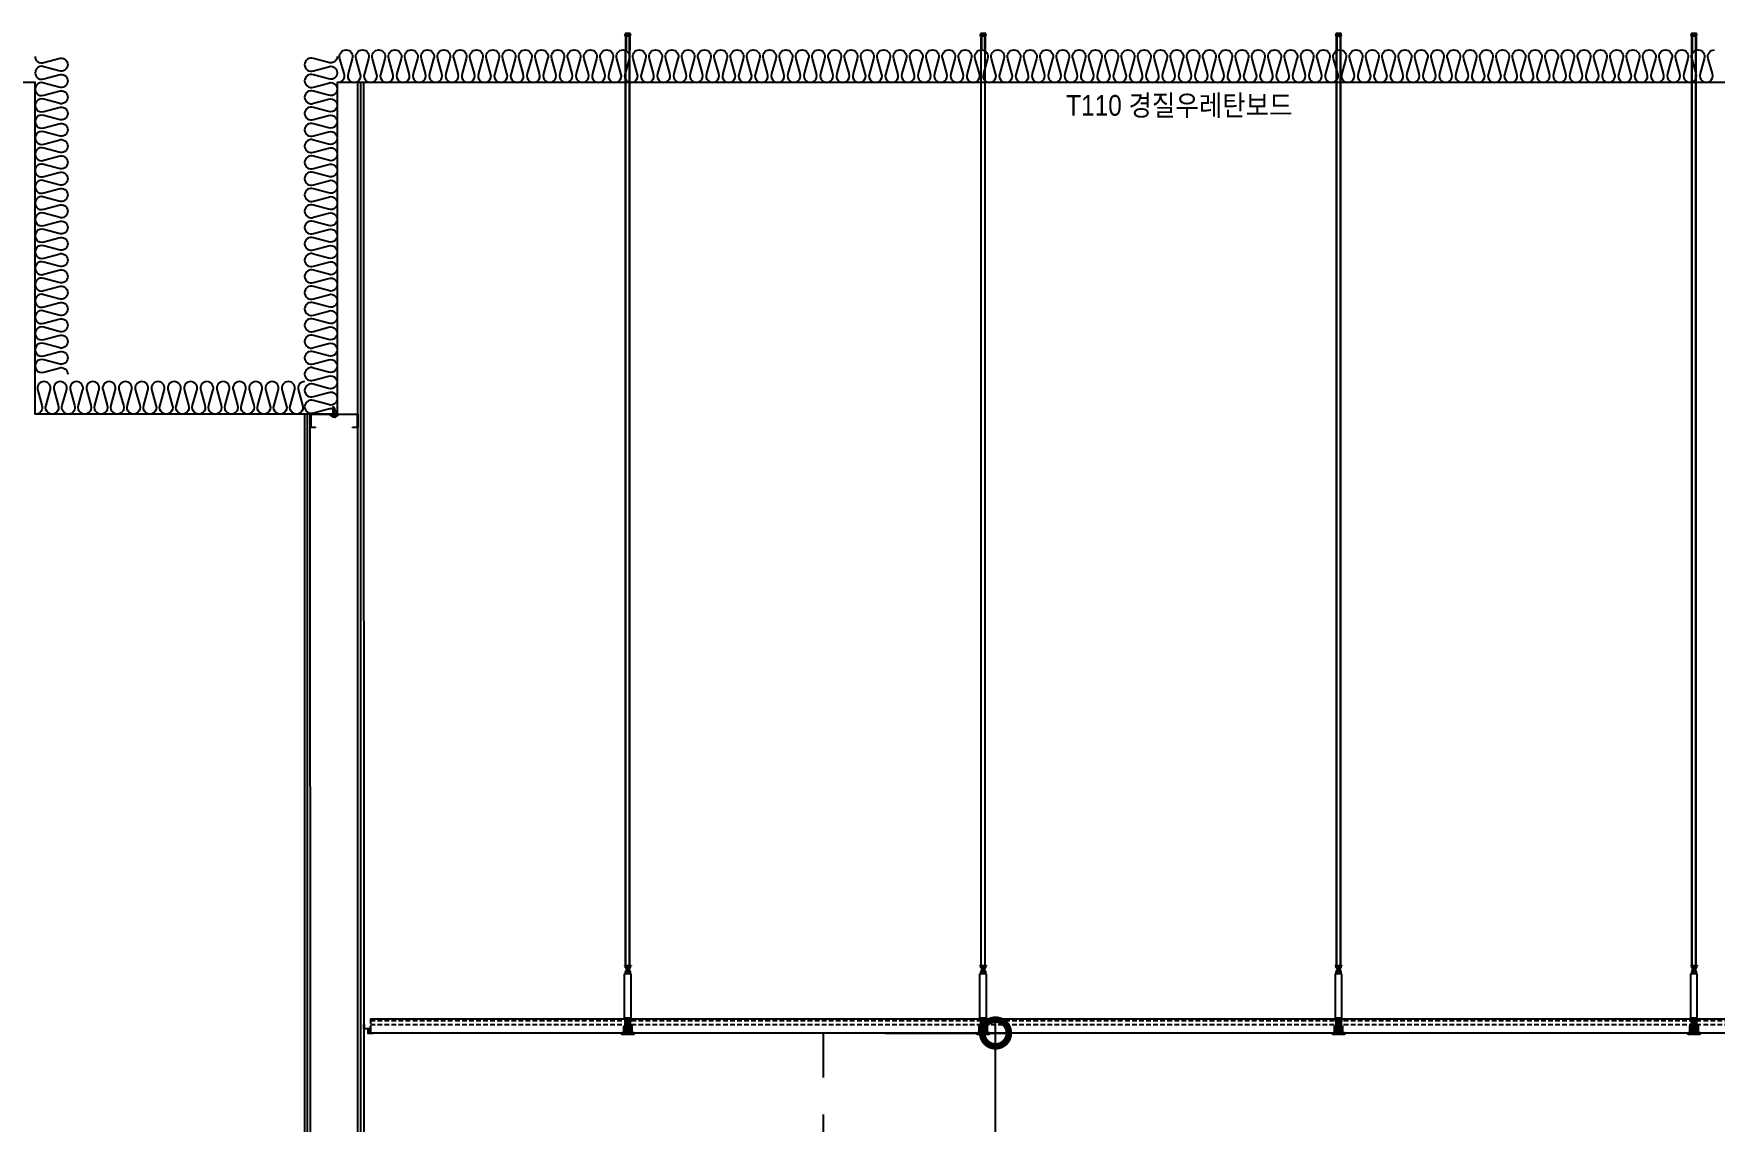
# Model space of a CAD drawing. Header units: millimetres. Extents: x 19868 to 801382, y -4805 to 85279.
# Drawn here: x 122123 to 127798, y 71080 to 74754 of the extents above; entities that cross this region are included whole.
import ezdxf
from ezdxf.enums import TextEntityAlignment as Align

# ---------------------------------------------------------------- set-up
doc = ezdxf.new("R2010")
doc.units = ezdxf.units.MM
doc.header["$LTSCALE"] = 250
for name, pattern in [('A2', [8, 2, -2, 2, -2]), ('CENTER', [50.8, 31.75, -6.35, 6.35, -6.35]), ('CENTER2', [28.575, 19.05, -3.175, 3.175, -3.175]), ('H1', [1.5, 1, -0.5]), ('HID', [2.8, 1.8, -1]), ('HIDDEN', [9.525, 6.35, -3.175])]:
    doc.linetypes.add(name, pattern=pattern)
doc.layers.get('Defpoints').update_dxf_attribs({"color": 151})
for name, color, linetype in [('8입면선', 8, 'Continuous'), ('A-ETC-SERVER', 5, 'H1'), ('A-WALL-D', 7, 'Continuous'), ('C-1', 252, 'Continuous'), ('C-HANGER', 8, 'Continuous'), ('C-HANGER-C', 8, 'Continuous'), ('C-sec', 252, 'Continuous'), ('C-STL4', 252, 'Continuous'), ('C-STL6', 8, 'Continuous'), ('C-T-BAR MAIN-', 252, 'Continuous'), ('C-삼성엔지니어링_CEILING', 252, 'Continuous'), ('C-압출', 252, 'Continuous'), ('GAGAM-DT', 7, 'Continuous'), ('ISL', 251, 'Continuous'), ('MO-S', 3, 'Continuous'), ('입면', 7, 'Continuous')]:
    doc.layers.add(name, color=color, linetype=linetype)
doc.layers.add('C-중심선', color=252, linetype='CENTER2', lineweight=20)
doc.layers.add('CK', color=221, linetype='Continuous', plot=False)
doc.layers.add('NOPLOT-단열', color=225, linetype='Continuous', plot=False)
doc.styles.add('Gdim', font='')
doc.styles.get('Gdim').set_extended_font_data('Dotum')
doc.dimstyles.new('Gdim50', dxfattribs={"dimscale": 30, "dimtxt": 3, "dimasz": 6, "dimexe": 1.5, "dimexo": 2, "dimgap": 1, "dimtad": 1, "dimdec": 0, "dimzin": 0, "dimdsep": 46, "dimlunit": 6, "dimtxsty": 'Gdim', "dimblk": 'DOTSMALL', "dimcen": 1.5, "dimdle": 1.5, "dimclrd": 256, "dimclre": 256, "dimclrt": 256, "dimazin": 0, "dimtfac": 1, "dimtdec": 0, "dimtix": 1, "dimtmove": 2, "dimatfit": 3, "dimldrblk": 'DOTSMALL', "dimfxl": 1.5, "dimtolj": 1, "dimtzin": 0, "dimlwd": -1, "dimlwe": -1, "dimarcsym": 1})

# ---------------------------------------------------------------- blocks, each defined once
blk = doc.blocks.new('A$C8f9dbc63')
at = {"layer": 'A-ETC-SERVER', "color": 8, "linetype": 'HID', "ltscale": 0.5}
blk.add_line((0, 2650), (0, 4200), dxfattribs=at)
blk = doc.blocks.new('_DotSmall')
at = {"color": 0, "linetype": 'ByBlock', "const_width": 0.5}
blk.add_lwpolyline([(-0.0625, 0, 1), (0.0625, 0, 1)], format="xyb", close=True, dxfattribs=at)
blk = doc.blocks.new('*D57')
at = {"layer": 'CK', "transparency": 16777216}
for p, q in [((125371, 67133.9), (125371, 71423.9)), ((124998.2, 71378.9), (125416, 71378.9)), ((124998.2, 67178.9), (125416, 67178.9))]:
    blk.add_line(p, q, dxfattribs=at)
at = {"layer": 'Defpoints', "color": 0, "transparency": 16777216}
for p in [(124938.2, 71378.9), (125371, 71378.9), (124938.2, 67178.9)]:
    blk.add_point(p, dxfattribs=at)
at = {"layer": 'CK', "transparency": 16777216, "xscale": 180, "yscale": 180, "zscale": 180}
for p, rotation in [((125371, 71378.9), 90), ((125371, 67178.9), 270)]:
    blk.add_blockref('_DotSmall', p, dxfattribs=dict(at, rotation=rotation))
at = {"layer": 'CK', "transparency": 16777216, "insert": (125287.2, 69278.9), "char_height": 90, "attachment_point": 5, "rotation": 90, "style": 'Gdim'}
blk.add_mtext('\\A1;4,200', dxfattribs=at)
blk = doc.blocks.new('usgh')
at = {"layer": 'C-STL4'}
blk.add_lwpolyline([(1763311, 329517), (1763311, 329599), (1763381, 329599), (1763381, 329517)], close=True, dxfattribs=at)
at = {"layer": 'C-압출', "color": 252, "linetype": 'Continuous', "lineweight": 40, "extrusion": (0, 0, -1)}
for p, q in [((1763325, 329522), (1763320, 329517)), ((1763325, 329599), (1763322, 329596)), ((1763322, 329596), (1763325, 329592)), ((1763325, 329592), (1763322, 329588)), ((1763322, 329588), (1763325, 329584)), ((1763325, 329584), (1763322, 329580)), ((1763322, 329580), (1763325, 329576)), ((1763325, 329576), (1763322, 329572)), ((1763322, 329572), (1763325, 329568)), ((1763325, 329568), (1763322, 329565)), ((1763322, 329565), (1763325, 329561)), ((1763325, 329561), (1763322, 329557)), ((1763322, 329557), (1763325, 329553)), ((1763325, 329553), (1763322, 329549)), ((1763322, 329549), (1763325, 329545)), ((1763325, 329545), (1763322, 329541)), ((1763322, 329541), (1763325, 329538)), ((1763325, 329538), (1763322, 329534)), ((1763322, 329534), (1763325, 329530)), ((1763325, 329530), (1763322, 329526)), ((1763322, 329526), (1763325, 329522)), ((1763363, 329517), (1763368, 329522)), ((1763364, 329596), (1763368, 329599)), ((1763368, 329592), (1763364, 329596)), ((1763364, 329588), (1763368, 329592)), ((1763368, 329584), (1763364, 329588)), ((1763364, 329580), (1763368, 329584)), ((1763368, 329576), (1763364, 329580)), ((1763364, 329572), (1763368, 329576)), ((1763368, 329568), (1763364, 329572)), ((1763364, 329565), (1763368, 329568)), ((1763368, 329561), (1763364, 329565)), ((1763364, 329557), (1763368, 329561)), ((1763368, 329553), (1763364, 329557)), ((1763364, 329549), (1763368, 329553)), ((1763368, 329545), (1763364, 329549)), ((1763364, 329541), (1763368, 329545)), ((1763368, 329538), (1763364, 329541)), ((1763364, 329534), (1763368, 329538)), ((1763368, 329530), (1763364, 329534)), ((1763364, 329526), (1763368, 329530)), ((1763368, 329522), (1763364, 329526))]:
    blk.add_line(p, q, dxfattribs=at)
at = {"layer": 'C-중심선'}
blk.add_line((1763346, 329623), (1763346, 329480), dxfattribs=at)
blk = doc.blocks.new('r6okghj')
at = {"layer": 'C-삼성엔지니어링_CEILING'}
for p, q in [((1770244, 316436), (1770234, 316431)), ((1770244, 316390), (1770234, 316396)), ((1770344, 316436), (1770244, 316436)), ((1770253, 316436), (1770264, 316431)), ((1770253, 316390), (1770264, 316396)), ((1770274, 316436), (1770264, 316431)), ((1770264, 316396), (1770264, 316431)), ((1770274, 316390), (1770264, 316396)), ((1770314, 316436), (1770324, 316431)), ((1770314, 316390), (1770324, 316396)), ((1770334, 316436), (1770324, 316431)), ((1770324, 316396), (1770324, 316431)), ((1770334, 316390), (1770324, 316396)), ((1770344, 316436), (1770354, 316431)), ((1770344, 316390), (1770354, 316396))]:
    blk.add_line(p, q, dxfattribs=at)
for points in [[(1770234, 316431), (1770234, 316396)], [(1770244, 316390), (1770344, 316390)], [(1770354, 316396), (1770354, 316431)]]:
    blk.add_lwpolyline(points, dxfattribs=at)
blk = doc.blocks.new('격자틀-1')
at = {"layer": 'C-HANGER'}
for p, q in [((-16.4, 230.4), (6.3, 230.4)), ((-16.4, 230.4), (-16.4, 228.9)), ((-16.4, 228.9), (6.3, 228.9)), ((6.3, 230.4), (6.3, 228.9))]:
    blk.add_line(p, q, dxfattribs=at)
at = {"layer": 'C-HANGER-C'}
for p, q in [((-16.1, 52.1), (-16.1, 202)), ((6, 202), (-16.1, 202)), ((6, 52.1), (6, 202)), ((6, 52.1), (-16.1, 52.1))]:
    blk.add_line(p, q, dxfattribs=at)
at = {"layer": 'C-STL6', "linetype": 'CENTER2', "ltscale": 20}
blk.add_line((-5, 52.7), (-5, -5), dxfattribs=at)
at = {"layer": 'C-T-BAR MAIN-'}
blk.add_lwpolyline([(-14.3, 41.1), (-14.3, 52.1), (4.2, 52.1), (4.2, 41.1), (2.2, 41.1), (2.2, 50.1), (-12.3, 50.1), (-12.3, 41.1), (-14.3, 41.1)], dxfattribs=at)
at = {"layer": 'C-삼성엔지니어링_CEILING'}
for p, q in [((-14, 202), (-14, 203.8)), ((-12.4, 210.8), (-13.9, 209.9)), ((-12.4, 203.8), (-13.9, 204.7)), ((2.3, 210.8), (-12.4, 210.8)), ((2.3, 203.8), (-12.4, 203.8)), ((-11.1, 210.8), (-9.5, 209.9)), ((-11.1, 203.8), (-9.5, 204.7)), ((-10.7, 220.3), (-2.2, 222)), ((-10.7, 220.3), (-9.9, 221.6)), ((-10.7, 218.1), (1, 220.5)), ((-10.7, 220.3), (-9.9, 219.4)), ((-10.7, 218.1), (-9.9, 219.4)), ((-10.7, 215.9), (1, 218.3)), ((-10.7, 218.1), (-9.9, 217.2)), ((-10.7, 215.9), (-9.9, 217.2)), ((-10.7, 213.7), (1, 216.1)), ((-10.7, 215.9), (-9.9, 215)), ((-10.7, 213.7), (-9.9, 215)), ((-10.7, 213.7), (-9.9, 212.8)), ((-10.4, 213.4), (-10.4, 210.8)), ((-10.3, 222), (-9.9, 221.6)), ((-9.9, 221.6), (-7.6, 222)), ((-9.9, 221.6), (-7.6, 222)), ((-9.9, 219.4), (-0.2, 221.3)), ((-9.9, 219.4), (-0.2, 221.3)), ((-9.9, 217.2), (-0.2, 219.1)), ((-9.9, 217.2), (-0.2, 219.1)), ((-9.9, 215), (-0.2, 216.9)), ((-9.9, 215), (-0.2, 216.9)), ((-9.9, 212.8), (-0.2, 214.7)), ((-9.9, 212.8), (-0.2, 214.7)), ((-8, 210.8), (-9.5, 209.9)), ((-9.5, 204.7), (-9.5, 209.9)), ((-8, 203.8), (-9.5, 204.7)), ((-2.1, 210.8), (-0.6, 209.9)), ((-2.1, 203.8), (-0.6, 204.7)), ((1, 210.8), (-0.6, 209.9)), ((-0.6, 204.7), (-0.6, 209.9)), ((1, 203.8), (-0.6, 204.7)), ((-0.2, 221.3), (0.4, 222)), ((-0.2, 221.3), (1, 220.5)), ((-0.2, 219.1), (1, 220.5)), ((-0.2, 219.1), (1, 218.3)), ((-0.2, 216.9), (1, 218.3)), ((-0.2, 216.9), (1, 216.1)), ((-0.2, 214.7), (1, 216.1)), ((0.3, 215.3), (0.3, 210.8)), ((0.3, 215.3), (0.3, 210.8)), ((2.3, 210.8), (3.8, 209.9)), ((2.3, 203.8), (3.8, 204.7)), ((3.9, 202), (3.9, 203.8))]:
    blk.add_line(p, q, dxfattribs=at)
for points in [[(3.9, 203.8), (-14, 203.8)], [(-13.9, 209.9), (-13.9, 204.7)], [(-12.4, 203.8), (2.3, 203.8)], [(3.8, 204.7), (3.8, 209.9)]]:
    blk.add_lwpolyline(points, dxfattribs=at)
at = {"layer": 'C-압출', "linetype": 'Continuous', "lineweight": 40, "extrusion": (0, 0, -1)}
for p, q in [((-25.1, 0.3), (-25.1, 2.2)), ((-24.8, 2.5), (-12.6, 2.5)), ((-10.1, 0), (-24.8, 0)), ((-12.3, 2.8), (-12.3, 28.3)), ((-10.1, 50), (-8.3, 50)), ((-9.8, 19.7), (-9.8, 18.9)), ((-9.8, 18.9), (-9.2, 18.3)), ((-9.2, 18.3), (-9.8, 17.6)), ((-9.8, 17.6), (-9.2, 17)), ((-9.2, 17), (-9.8, 16.4)), ((-9.8, 16.4), (-9.2, 15.8)), ((-9.2, 15.8), (-9.8, 15.1)), ((-9.8, 15.1), (-9.2, 14.5)), ((-9.2, 14.5), (-9.8, 13.9)), ((-9.8, 13.9), (-9.2, 13.2)), ((-9.2, 13.2), (-9.8, 12.6)), ((-9.8, 12.6), (-9.2, 12)), ((-9.2, 12), (-9.8, 11.4)), ((-9.8, 11.4), (-9.2, 10.8)), ((-9.2, 10.8), (-9.8, 10.1)), ((-9.8, 10.1), (-9.2, 9.5)), ((-9.2, 9.5), (-9.8, 8.9)), ((-9.8, 8.9), (-9.2, 8.2)), ((-9.2, 8.2), (-9.8, 7.6)), ((-9.8, 7.6), (-9.2, 7)), ((-9.2, 7), (-9.8, 6.4)), ((-9.8, 6.4), (-9.2, 5.8)), ((-9.2, 5.8), (-9.8, 5.1)), ((-9.8, 5.1), (-9.2, 4.5)), ((-9.2, 4.5), (-9.8, 3.9)), ((-9.8, 3.9), (-9.2, 3.2)), ((-9.2, 3.2), (-9.8, 2.6)), ((-9.8, 2.6), (-9.2, 2)), ((-9.2, 2), (-9.8, 1.4)), ((-9.8, 1.4), (-9.8, 0.6)), ((-9.8, 0.6), (-9.8, 0.3)), ((-0.6, 20), (-9.5, 20)), ((-8.1, 49.7), (-8.1, 49.5)), ((-2, 49), (-2, 49.7)), ((-1.7, 50), (0.1, 50)), ((-0.9, 17.6), (-0.3, 18.3)), ((-0.3, 17), (-0.9, 17.6)), ((-0.9, 16.4), (-0.3, 17)), ((-0.3, 15.8), (-0.9, 16.4)), ((-0.9, 15.1), (-0.3, 15.8)), ((-0.3, 14.5), (-0.9, 15.1)), ((-0.9, 13.9), (-0.3, 14.5)), ((-0.3, 13.2), (-0.9, 13.9)), ((-0.9, 12.6), (-0.3, 13.2)), ((-0.3, 12), (-0.9, 12.6)), ((-0.9, 11.4), (-0.3, 12)), ((-0.3, 10.8), (-0.9, 11.4)), ((-0.9, 10.1), (-0.3, 10.8)), ((-0.3, 9.5), (-0.9, 10.1)), ((-0.9, 8.9), (-0.3, 9.5)), ((-0.3, 8.2), (-0.9, 8.9)), ((-0.9, 7.6), (-0.3, 8.2)), ((-0.3, 7), (-0.9, 7.6)), ((-0.9, 6.4), (-0.3, 7)), ((-0.3, 5.8), (-0.9, 6.4)), ((-0.9, 5.1), (-0.3, 5.8)), ((-0.3, 4.5), (-0.9, 5.1)), ((-0.9, 3.9), (-0.3, 4.5)), ((-0.3, 3.2), (-0.9, 3.9)), ((-0.9, 2.6), (-0.3, 3.2)), ((-0.3, 2), (-0.9, 2.6)), ((-0.9, 1.4), (-0.3, 2)), ((-0.3, 0.8), (-0.9, 1.4)), ((-0.3, 18.3), (-0.3, 19.7)), ((-0.3, 0.3), (-0.3, 0.8)), ((14.7, 0), (0, 0)), ((2.2, 28.3), (2.2, 2.8)), ((2.5, 2.5), (14.7, 2.5)), ((14.9, 2.2), (14.9, 0.3))]:
    blk.add_line(p, q, dxfattribs=at)
at = {"layer": 'C-압출', "linetype": 'Continuous', "lineweight": 40}
for p, q in [((-12.3, 28.3), (-12.3, 49.7)), ((-12, 50), (-8.3, 50)), ((-9.3, 31.3), (-9.3, 44.7)), ((-9, 45), (-8.3, 45)), ((-9, 31), (-1.1, 31)), ((-8.1, 49.7), (-8.1, 45.3)), ((-2, 49.7), (-2, 45.3)), ((-1.7, 50), (1.9, 50)), ((-1.7, 45), (-1.1, 45)), ((-0.8, 31.3), (-0.8, 44.7)), ((2.2, 28.3), (2.2, 49.7))]:
    blk.add_line(p, q, dxfattribs=at)
at = {"layer": 'C-압출', "linetype": 'Continuous', "lineweight": 40, "extrusion": (0, 0, -1)}
for centre, start, end in [((24.8, 0.3), 270, 0), ((12.6, 2.8), 180, 270), ((10.1, 0.3), 180, 270), ((9.5, 19.7), 0, 90), ((8.3, 49.7), 90, 180), ((1.7, 49.7), 0, 90), ((0.6, 19.7), 90, 180), ((0, 0.3), 270, 0), ((-2.5, 2.8), 270, 0), ((-14.7, 2.2), 90, 180), ((-14.7, 0.3), 180, 270)]:
    blk.add_arc(centre, 0.3, start, end, dxfattribs=at)
at = {"layer": 'C-압출', "linetype": 'Continuous', "lineweight": 40}
for centre, start, end in [((-12, 49.7), 90, 180), ((-9, 44.7), 90, 180), ((-9, 31.3), 180, 270), ((-8.3, 49.7), 0, 90), ((-8.3, 45.3), 270, 0), ((-1.7, 45.3), 180, 270), ((-1.1, 44.7), 0, 90), ((-1.1, 31.3), 270, 0), ((1.9, 49.7), 0, 90)]:
    blk.add_arc(centre, 0.3, start, end, dxfattribs=at)
at = {"layer": 'C-압출'}
blk.add_arc((-1.7, 49.7), 0.3, 90, 180, dxfattribs=at)
at = {"layer": 'C-중심선', "linetype": 'CENTER', "lineweight": 5}
blk.add_line((-14.5, 25.5), (4.4, 25.5), dxfattribs=at)
at = {"layer": 'C-HANGER-C'}
for name, p, xscale, yscale, zscale in [('r6okghj', (-263370.1, -46847), 0.1487691112046762, 0.1487691112046762, 0.1487691112046762), ('usgh', (-176673.6, -32977.4), 0.1001893939418906, 0.1001893939418906, 0.1001893939418906)]:
    blk.add_blockref(name, p, dxfattribs=dict(at, xscale=xscale, yscale=yscale, zscale=zscale))
blk = doc.blocks.new('A$Cdd8a45c1')
at = {"layer": '8입면선', "color": 8}
for p, q in [((-10, 0), (-10.7, 7310)), ((-190, 0), (-190.7, 6190))]:
    blk.add_line(p, q, dxfattribs=at)
at = {"layer": 'A-WALL-D'}
for p, q in [((-20, 0), (-20.7, 7310)), ((-0.7, 7310), (-20.7, 7310)), ((-0.7, 7310), (0, 0)), ((-200.7, 6190), (-200, 0)), ((-180.7, 6190), (-200.7, 6190)), ((-180, 0), (-180.7, 6190))]:
    blk.add_line(p, q, dxfattribs=at)
at = {"layer": 'GAGAM-DT', "color": 8}
for p, q in [((-103.1, 6184.2), (-103.1, 6215.6)), ((-98.1, 6210.1), (-103.1, 6215.6)), ((-98.1, 6184.2), (-98.1, 6210.1)), ((-95.6, 6184.2), (-105.6, 6184.2)), ((-105.6, 6184.2), (-105.6, 6180.7)), ((-97.1, 6179.2), (-104, 6179.2)), ((-103.1, 6184.2), (-103.1, 6179.2)), ((-98.1, 6184.2), (-98.1, 6179.2)), ((-95.6, 6184.2), (-95.6, 6180.7))]:
    blk.add_line(p, q, dxfattribs=at)
for centre, start, end in [((-104, 6180.7), 180, 270), ((-97.1, 6180.7), 270, 0)]:
    blk.add_arc(centre, 1.51, start, end, dxfattribs=at)
at = {"layer": '입면', "color": 6}
for p, q in [((-180.7, 6145), (-180.7, 6190)), ((-180.7, 6190), (-115.4, 6190)), ((-115.9, 6188.8), (-179.5, 6188.8)), ((-179.5, 6188.8), (-179.5, 6146.2)), ((-110.9, 6183), (-115.9, 6188.8)), ((-115.4, 6190), (-110.4, 6184.2)), ((-91, 6184.2), (-86, 6190)), ((-85.5, 6188.8), (-90.5, 6183)), ((-86, 6190), (-20.7, 6190)), ((-21.9, 6188.8), (-85.5, 6188.8)), ((-21.9, 6146.2), (-21.9, 6188.8)), ((-20.7, 6190), (-20.7, 6145)), ((-162.9, 6145), (-180.7, 6145)), ((-179.5, 6146.2), (-162.9, 6146.2)), ((-162.9, 6146.2), (-162.9, 6145)), ((-90.5, 6183), (-110.9, 6183)), ((-110.4, 6184.2), (-91, 6184.2)), ((-38.5, 6145), (-38.5, 6146.2)), ((-38.5, 6146.2), (-21.9, 6146.2)), ((-20.7, 6145), (-38.5, 6145))]:
    blk.add_line(p, q, dxfattribs=at)

msp = doc.modelspace()

# ---------------------------------------------------------------- linework, layer by layer
at = {"layer": 'C-1', "linetype": 'A2'}
for p, q in [((124120.7, 74746.1), (124119.6, 74748.9)), ((124125.8, 74751.2), (124120.1, 74750)), ((124124.5, 74741.7), (124120.2, 74751.5)), ((124120.7, 74746.1), (124121.6, 74746.4)), ((124121.4, 74744.4), (124122.2, 74744.7)), ((124122.4, 74741.7), (124121.4, 74744.4)), ((124122.2, 74744.7), (124121.6, 74746.4)), ((124136.9, 74753.8), (124121.7, 74753.8)), ((124122.4, 74698.9), (124122.4, 74741.7)), ((124124.5, 74698.9), (124124.5, 74741.7)), ((124129.3, 74742.5), (124126.7, 74750.7)), ((124129.3, 74742.5), (124131.9, 74750.7)), ((124138.5, 74750), (124132.9, 74751.2)), ((124134.2, 74741.7), (124138.4, 74751.5)), ((124134.2, 74741.7), (124134.2, 74698.9)), ((124136.2, 74741.7), (124137.3, 74744.4)), ((124136.2, 74741.7), (124136.2, 74698.9)), ((124136.4, 74744.7), (124137, 74746.4)), ((124137.3, 74744.4), (124136.4, 74744.7)), ((124137.9, 74746.1), (124137, 74746.4)), ((124137.9, 74746.1), (124139, 74748.9)), ((125320.7, 74746.1), (125319.6, 74748.9)), ((125325.8, 74751.2), (125320.1, 74750)), ((125324.5, 74741.7), (125320.2, 74751.5)), ((125320.7, 74746.1), (125321.6, 74746.4)), ((125321.4, 74744.4), (125322.2, 74744.7)), ((125322.4, 74741.7), (125321.4, 74744.4)), ((125322.2, 74744.7), (125321.6, 74746.4)), ((125336.9, 74753.8), (125321.7, 74753.8)), ((125322.4, 74698.9), (125322.4, 74741.7)), ((125324.5, 74698.9), (125324.5, 74741.7)), ((125329.3, 74742.5), (125326.7, 74750.7)), ((125329.3, 74742.5), (125331.9, 74750.7)), ((125338.5, 74750), (125332.9, 74751.2)), ((125334.2, 74741.7), (125338.4, 74751.5)), ((125334.2, 74741.7), (125334.2, 74698.9)), ((125336.2, 74741.7), (125337.3, 74744.4)), ((125336.2, 74741.7), (125336.2, 74698.9)), ((125336.4, 74744.7), (125337, 74746.4)), ((125337.3, 74744.4), (125336.4, 74744.7)), ((125337.9, 74746.1), (125337, 74746.4)), ((125337.9, 74746.1), (125339, 74748.9)), ((126520.7, 74746.1), (126519.6, 74748.9)), ((126525.8, 74751.2), (126520.1, 74750)), ((126524.5, 74741.7), (126520.2, 74751.5)), ((126520.7, 74746.1), (126521.6, 74746.4)), ((126521.4, 74744.4), (126522.2, 74744.7)), ((126522.4, 74741.7), (126521.4, 74744.4)), ((126522.2, 74744.7), (126521.6, 74746.4)), ((126536.9, 74753.8), (126521.7, 74753.8)), ((126522.4, 74698.9), (126522.4, 74741.7)), ((126524.5, 74698.9), (126524.5, 74741.7)), ((126529.3, 74742.5), (126526.7, 74750.7)), ((126529.3, 74742.5), (126531.9, 74750.7)), ((126538.5, 74750), (126532.9, 74751.2)), ((126534.2, 74741.7), (126538.4, 74751.5)), ((126534.2, 74741.7), (126534.2, 74698.9)), ((126536.2, 74741.7), (126537.3, 74744.4)), ((126536.2, 74741.7), (126536.2, 74698.9)), ((126536.4, 74744.7), (126537, 74746.4)), ((126537.3, 74744.4), (126536.4, 74744.7)), ((126537.9, 74746.1), (126537, 74746.4)), ((126537.9, 74746.1), (126539, 74748.9)), ((127720.7, 74746.1), (127719.6, 74748.9)), ((127725.8, 74751.2), (127720.1, 74750)), ((127724.5, 74741.7), (127720.2, 74751.5)), ((127720.7, 74746.1), (127721.6, 74746.4)), ((127721.4, 74744.4), (127722.2, 74744.7)), ((127722.4, 74741.7), (127721.4, 74744.4)), ((127722.2, 74744.7), (127721.6, 74746.4)), ((127736.9, 74753.8), (127721.7, 74753.8)), ((127722.4, 74698.9), (127722.4, 74741.7)), ((127724.5, 74698.9), (127724.5, 74741.7)), ((127729.3, 74742.5), (127726.7, 74750.7)), ((127729.3, 74742.5), (127731.9, 74750.7)), ((127738.5, 74750), (127732.9, 74751.2)), ((127734.2, 74741.7), (127738.4, 74751.5)), ((127734.2, 74741.7), (127734.2, 74698.9)), ((127736.2, 74741.7), (127737.3, 74744.4)), ((127736.2, 74741.7), (127736.2, 74698.9)), ((127736.4, 74744.7), (127737, 74746.4)), ((127737.3, 74744.4), (127736.4, 74744.7)), ((127737.9, 74746.1), (127737, 74746.4)), ((127737.9, 74746.1), (127739, 74748.9))]:
    msp.add_line(p, q, dxfattribs=at)
for centre, radius, start, end in [((124120.3, 74749.2), 0.808, 102.5288, 201.8014), ((124121.7, 74752.2), 1.62, 90, 203.4287), ((124125.9, 74750.4), 0.808, 17.6501, 102.5288), ((124132.7, 74750.4), 0.808, 77.4712, 162.3499), ((124136.9, 74752.2), 1.62, 336.5713, 90), ((124138.3, 74749.2), 0.808, 338.1986, 77.4712), ((125320.3, 74749.2), 0.808, 102.5288, 201.8014), ((125321.7, 74752.2), 1.62, 90, 203.4287), ((125325.9, 74750.4), 0.808, 17.6501, 102.5288), ((125332.7, 74750.4), 0.808, 77.4712, 162.3499), ((125336.9, 74752.2), 1.62, 336.5713, 90), ((125338.3, 74749.2), 0.808, 338.1986, 77.4712), ((126520.3, 74749.2), 0.808, 102.5288, 201.8014), ((126521.7, 74752.2), 1.62, 90, 203.4287), ((126525.9, 74750.4), 0.808, 17.6501, 102.5288), ((126532.7, 74750.4), 0.808, 77.4712, 162.3499), ((126536.9, 74752.2), 1.62, 336.5713, 90), ((126538.3, 74749.2), 0.808, 338.1986, 77.4712), ((127720.3, 74749.2), 0.808, 102.5288, 201.8014), ((127721.7, 74752.2), 1.62, 90, 203.4287), ((127725.9, 74750.4), 0.808, 17.6501, 102.5288), ((127732.7, 74750.4), 0.808, 77.4712, 162.3499), ((127736.9, 74752.2), 1.62, 336.5713, 90), ((127738.3, 74749.2), 0.808, 338.1986, 77.4712)]:
    msp.add_arc(centre, radius, start, end, dxfattribs=at)
at = {"layer": 'C-HANGER'}
for p, q in [((124122.1, 71606.9), (124122.1, 74698.9)), ((124123, 71606.9), (124123, 74698.9)), ((124135.6, 71606.9), (124135.6, 74698.9)), ((124136.5, 71606.9), (124136.5, 74698.9)), ((125322.1, 71606.9), (125322.1, 74698.9)), ((125323, 71606.9), (125323, 74698.9)), ((125335.6, 71606.9), (125335.6, 74698.9)), ((125336.5, 71606.9), (125336.5, 74698.9)), ((126522.1, 71606.9), (126522.1, 74698.9)), ((126523, 71606.9), (126523, 74698.9)), ((126535.6, 71606.9), (126535.6, 74698.9)), ((126536.5, 71606.9), (126536.5, 74698.9)), ((127722.1, 71606.9), (127722.1, 74698.9)), ((127723, 71606.9), (127723, 74698.9)), ((127735.6, 71606.9), (127735.6, 74698.9)), ((127736.5, 71606.9), (127736.5, 74698.9))]:
    msp.add_line(p, q, dxfattribs=at)
at = {"layer": 'C-sec'}
for points in [[(123261.1, 71379.7), (124115.4, 71379.7, 0.361786), (124115.6, 71380), (124115.6, 71401.7), (124116.3, 71401.7), (124116.3, 71379.2, -0.414214), (124116, 71378.9), (123260.5, 71378.9, -0.414214), (123260.2, 71379.2), (123260.2, 71401.7), (123260.9, 71401.7), (123260.9, 71380, 0.414214), (123261.2, 71379.7)], [(124143.3, 71379.7), (125315.4, 71379.7, 0.361786), (125315.6, 71380), (125315.6, 71401.7), (125316.3, 71401.7), (125316.3, 71379.2, -0.414214), (125316, 71378.9), (124142.6, 71378.9, -0.414214), (124142.3, 71379.2), (124142.3, 71401.7), (124143, 71401.7), (124143, 71380, 0.414214), (124143.3, 71379.7)], [(125343.3, 71379.7), (126515.4, 71379.7, 0.361786), (126515.6, 71380), (126515.6, 71401.7), (126516.3, 71401.7), (126516.3, 71379.2, -0.414214), (126516, 71378.9), (125342.6, 71378.9, -0.414214), (125342.3, 71379.2), (125342.3, 71401.7), (125343, 71401.7), (125343, 71380, 0.414214), (125343.3, 71379.7)], [(126543.3, 71379.7), (127715.4, 71379.7, 0.361786), (127715.6, 71380), (127715.6, 71401.7), (127716.3, 71401.7), (127716.3, 71379.2, -0.414214), (127716, 71378.9), (126542.6, 71378.9, -0.414214), (126542.3, 71379.2), (126542.3, 71401.7), (126543, 71401.7), (126543, 71380, 0.414214), (126543.3, 71379.7)], [(127743.3, 71379.7), (128915.4, 71379.7, 0.361786), (128915.6, 71380), (128915.6, 71401.7), (128916.3, 71401.7), (128916.3, 71379.2, -0.414214), (128916, 71378.9), (127742.6, 71378.9, -0.414214), (127742.3, 71379.2), (127742.3, 71401.7), (127743, 71401.7), (127743, 71380, 0.414214), (127743.3, 71379.7)]]:
    msp.add_lwpolyline(points, format="xyb", dxfattribs=at)
at = {"layer": 'C-STL6'}
msp.add_line((123260.2, 71426.4), (138516.3, 71426.4), dxfattribs=at)
at = {"layer": 'C-STL6', "linetype": 'HIDDEN', "ltscale": 0.01}
for p, q in [((123260.2, 71426.4), (123260.2, 71407.5)), ((123260.2, 71421.5), (138516.3, 71421.5)), ((123260.2, 71407.5), (138516.3, 71407.5))]:
    msp.add_line(p, q, dxfattribs=at)
at = {"layer": 'ISL'}
for points in [[(123150.7, 74588.9, 0.524933), (123171.3, 74618.7), (123157.6, 74669.1, -0.524856), (123178.2, 74698.9, -0.524856), (123198.8, 74669.1), (123185.1, 74618.7, 1.449198), (123226.3, 74618.7), (123212.6, 74669.1, -0.524856), (123233.2, 74698.9, -0.524856), (123253.8, 74669.1), (123240.1, 74618.7, 1.449198), (123281.3, 74618.7), (123267.6, 74669.1, -0.524856), (123288.2, 74698.9, -0.524856), (123308.8, 74669.1), (123295.1, 74618.7, 1.449198), (123336.3, 74618.7), (123322.6, 74669.1, -0.524856), (123343.2, 74698.9, -0.524856), (123363.8, 74669.1), (123350.1, 74618.7, 1.449198), (123391.3, 74618.7), (123377.6, 74669.1, -0.524856), (123398.2, 74698.9, -0.524856), (123418.8, 74669.1), (123405.1, 74618.7, 1.449198), (123446.3, 74618.7), (123432.6, 74669.1, -0.524856), (123453.2, 74698.9, -0.524856), (123473.8, 74669.1), (123460.1, 74618.7, 1.449198), (123501.3, 74618.7), (123487.6, 74669.1, -0.524856), (123508.2, 74698.9, -0.524856), (123528.8, 74669.1), (123515.1, 74618.7, 1.449198), (123556.3, 74618.7), (123542.6, 74669.1, -0.524856), (123563.2, 74698.9, -0.524856), (123583.8, 74669.1), (123570.1, 74618.7, 1.449198), (123611.3, 74618.7), (123597.6, 74669.1, -0.524856), (123618.2, 74698.9, -0.524856), (123638.8, 74669.1), (123625.1, 74618.7, 1.449198), (123666.3, 74618.7), (123652.6, 74669.1, -0.524856), (123673.2, 74698.9, -0.524856), (123693.8, 74669.1), (123680.1, 74618.7, 1.449198), (123721.3, 74618.7), (123707.6, 74669.1, -0.524856), (123728.2, 74698.9, -0.524856), (123748.8, 74669.1), (123735.1, 74618.7, 1.449198), (123776.3, 74618.7), (123762.6, 74669.1, -0.524856), (123783.2, 74698.9, -0.524856), (123803.8, 74669.1), (123790.1, 74618.7, 1.449198), (123831.3, 74618.7), (123817.6, 74669.1, -0.524856), (123838.2, 74698.9, -0.524856), (123858.8, 74669.1), (123845.1, 74618.7, 1.449198), (123886.3, 74618.7), (123872.6, 74669.1, -0.524856), (123893.2, 74698.9, -0.524856), (123913.8, 74669.1), (123900.1, 74618.7, 1.449198), (123941.3, 74618.7), (123927.6, 74669.1, -0.524856), (123948.2, 74698.9, -0.524856), (123968.8, 74669.1), (123955.1, 74618.7, 1.449198), (123996.3, 74618.7), (123982.6, 74669.1, -0.524856), (124003.2, 74698.9, -0.524856), (124023.8, 74669.1), (124010.1, 74618.7, 1.449198), (124051.3, 74618.7), (124037.6, 74669.1, -0.524856), (124058.2, 74698.9, -0.524856), (124078.8, 74669.1), (124065.1, 74618.7, 1.449198), (124106.3, 74618.7), (124092.6, 74669.1, -0.524856), (124113.2, 74698.9, -0.524856), (124133.8, 74669.1), (124120.1, 74618.7, 1.449198), (124161.3, 74618.7), (124147.6, 74669.1, -0.524856), (124168.2, 74698.9, -0.524856), (124188.8, 74669.1), (124175.1, 74618.7, 1.449198), (124216.3, 74618.7), (124202.6, 74669.1, -0.524856), (124223.2, 74698.9, -0.524856), (124243.8, 74669.1), (124230.1, 74618.7, 1.449198), (124271.3, 74618.7), (124257.6, 74669.1, -0.524856), (124278.2, 74698.9, -0.524856), (124298.8, 74669.1), (124285.1, 74618.7, 1.449198), (124326.3, 74618.7), (124312.6, 74669.1, -0.524856), (124333.2, 74698.9, -0.524856), (124353.8, 74669.1), (124340.1, 74618.7, 1.449198), (124381.3, 74618.7), (124367.6, 74669.1, -0.524856), (124388.2, 74698.9, -0.524856), (124408.8, 74669.1), (124395.1, 74618.7, 1.449198), (124436.3, 74618.7), (124422.6, 74669.1, -0.524856), (124443.2, 74698.9, -0.524856), (124463.8, 74669.1), (124450.1, 74618.7, 1.449198), (124491.3, 74618.7), (124477.6, 74669.1, -0.524856), (124498.2, 74698.9, -0.524856), (124518.8, 74669.1), (124505.1, 74618.7, 1.449198), (124546.3, 74618.7), (124532.6, 74669.1, -0.524856), (124553.2, 74698.9, -0.524856), (124573.8, 74669.1), (124560.1, 74618.7, 1.449198), (124601.3, 74618.7), (124587.6, 74669.1, -0.524856), (124608.2, 74698.9, -0.524856), (124628.8, 74669.1), (124615.1, 74618.7, 1.449198), (124656.3, 74618.7), (124642.6, 74669.1, -0.524856), (124663.2, 74698.9, -0.524856), (124683.8, 74669.1), (124670.1, 74618.7, 1.449198), (124711.3, 74618.7), (124697.6, 74669.1, -0.524856), (124718.2, 74698.9, -0.524856), (124738.8, 74669.1), (124725.1, 74618.7, 1.449198), (124766.3, 74618.7), (124752.6, 74669.1, -0.524856), (124773.2, 74698.9, -0.524856), (124793.8, 74669.1), (124780.1, 74618.7, 1.449198), (124821.3, 74618.7), (124807.6, 74669.1, -0.524856), (124828.2, 74698.9, -0.524856), (124848.8, 74669.1), (124835.1, 74618.7, 1.449198), (124876.3, 74618.7), (124862.6, 74669.1, -0.524856), (124883.2, 74698.9, -0.524856), (124903.8, 74669.1), (124890.1, 74618.7, 1.449198), (124931.3, 74618.7), (124917.6, 74669.1, -0.524856), (124938.2, 74698.9, -0.524856), (124958.8, 74669.1), (124945.1, 74618.7, 1.449198), (124986.3, 74618.7), (124972.6, 74669.1, -0.524856), (124993.2, 74698.9, -0.524856), (125013.8, 74669.1), (125000.1, 74618.7, 1.449198), (125041.3, 74618.7), (125027.6, 74669.1, -0.524856), (125048.2, 74698.9, -0.524856), (125068.8, 74669.1), (125055.1, 74618.7, 1.449198), (125096.3, 74618.7), (125082.6, 74669.1, -0.524856), (125103.2, 74698.9, -0.524856), (125123.8, 74669.1), (125110.1, 74618.7, 1.449198), (125151.3, 74618.7), (125137.6, 74669.1, -0.524856), (125158.2, 74698.9, -0.524856), (125178.8, 74669.1), (125165.1, 74618.7, 1.449198), (125206.3, 74618.7), (125192.6, 74669.1, -0.524856), (125213.2, 74698.9, -0.524856), (125233.8, 74669.1), (125220.1, 74618.7, 1.449198), (125261.3, 74618.7), (125247.6, 74669.1, -0.524856), (125268.2, 74698.9, -0.524856), (125288.8, 74669.1), (125275.1, 74618.7, 1.449198), (125316.3, 74618.7), (125302.6, 74669.1, -0.524856), (125323.2, 74698.9, -0.524856), (125343.8, 74669.1), (125330.1, 74618.7, 1.449198), (125371.3, 74618.7), (125357.6, 74669.1, -0.524856), (125378.2, 74698.9, -0.524856), (125398.8, 74669.1), (125385.1, 74618.7, 1.449198), (125426.3, 74618.7), (125412.6, 74669.1, -0.524856), (125433.2, 74698.9, -0.524856), (125453.8, 74669.1), (125440.1, 74618.7, 1.449198), (125481.3, 74618.7), (125467.6, 74669.1, -0.524856), (125488.2, 74698.9, -0.524856), (125508.8, 74669.1), (125495.1, 74618.7, 1.449198), (125536.3, 74618.7), (125522.6, 74669.1, -0.524856), (125543.2, 74698.9, -0.524856), (125563.8, 74669.1), (125550.1, 74618.7, 1.449198), (125591.3, 74618.7), (125577.6, 74669.1, -0.524856), (125598.2, 74698.9, -0.524856), (125618.8, 74669.1), (125605.1, 74618.7, 1.449198), (125646.3, 74618.7), (125632.6, 74669.1, -0.524856), (125653.2, 74698.9, -0.524856), (125673.8, 74669.1), (125660.1, 74618.7, 1.449198), (125701.3, 74618.7), (125687.6, 74669.1, -0.524856), (125708.2, 74698.9, -0.524856), (125728.8, 74669.1), (125715.1, 74618.7, 1.449198), (125756.3, 74618.7), (125742.6, 74669.1, -0.524856), (125763.2, 74698.9, -0.524856), (125783.8, 74669.1), (125770.1, 74618.7, 1.449198), (125811.3, 74618.7), (125797.6, 74669.1, -0.524856), (125818.2, 74698.9, -0.524856), (125838.8, 74669.1), (125825.1, 74618.7, 1.449198), (125866.3, 74618.7), (125852.6, 74669.1, -0.524856), (125873.2, 74698.9, -0.524856), (125893.8, 74669.1), (125880.1, 74618.7, 1.449198), (125921.3, 74618.7), (125907.6, 74669.1, -0.524856), (125928.2, 74698.9, -0.524856), (125948.8, 74669.1), (125935.1, 74618.7, 1.449198), (125976.3, 74618.7), (125962.6, 74669.1, -0.524856), (125983.2, 74698.9, -0.524856), (126003.8, 74669.1), (125990.1, 74618.7, 1.449198), (126031.3, 74618.7), (126017.6, 74669.1, -0.524856), (126038.2, 74698.9, -0.524856), (126058.8, 74669.1), (126045.1, 74618.7, 1.449198), (126086.3, 74618.7), (126072.6, 74669.1, -0.524856), (126093.2, 74698.9, -0.524856), (126113.8, 74669.1), (126100.1, 74618.7, 1.449198), (126141.3, 74618.7), (126127.6, 74669.1, -0.524856), (126148.2, 74698.9, -0.524856), (126168.8, 74669.1), (126155.1, 74618.7, 1.449198), (126196.3, 74618.7), (126182.6, 74669.1, -0.524856), (126203.2, 74698.9, -0.524856), (126223.8, 74669.1), (126210.1, 74618.7, 1.449198), (126251.3, 74618.7), (126237.6, 74669.1, -0.524856), (126258.2, 74698.9, -0.524856), (126278.8, 74669.1), (126265.1, 74618.7, 1.449198), (126306.3, 74618.7), (126292.6, 74669.1, -0.524856), (126313.2, 74698.9, -0.524856), (126333.8, 74669.1), (126320.1, 74618.7, 1.449198), (126361.3, 74618.7), (126347.6, 74669.1, -0.524856), (126368.2, 74698.9, -0.524856), (126388.8, 74669.1), (126375.1, 74618.7, 1.449198), (126416.3, 74618.7), (126402.6, 74669.1, -0.524856), (126423.2, 74698.9, -0.524856), (126443.8, 74669.1), (126430.1, 74618.7, 1.449198), (126471.3, 74618.7), (126457.6, 74669.1, -0.524856), (126478.2, 74698.9, -0.524856), (126498.8, 74669.1), (126485.1, 74618.7, 0.524933), (126505.7, 74588.9, 0.524933), (126526.3, 74618.7), (126512.6, 74669.1, -0.524856), (126533.2, 74698.9, -0.524856), (126553.8, 74669.1), (126540.1, 74618.7, 1.449198), (126581.3, 74618.7), (126567.6, 74669.1, -0.524856), (126588.2, 74698.9, -0.524856), (126608.8, 74669.1), (126595.1, 74618.7, 1.449198), (126636.3, 74618.7), (126622.6, 74669.1, -0.524856), (126643.2, 74698.9, -0.524856), (126663.8, 74669.1), (126650.1, 74618.7, 1.449198), (126691.3, 74618.7), (126677.6, 74669.1, -0.524856), (126698.2, 74698.9, -0.524856), (126718.8, 74669.1), (126705.1, 74618.7, 1.449198), (126746.3, 74618.7), (126732.6, 74669.1, -0.524856), (126753.2, 74698.9, -0.524856), (126773.8, 74669.1), (126760.1, 74618.7, 1.449198), (126801.3, 74618.7), (126787.6, 74669.1, -0.524856), (126808.2, 74698.9, -0.524856), (126828.8, 74669.1), (126815.1, 74618.7, 1.449198), (126856.3, 74618.7), (126842.6, 74669.1, -0.524856), (126863.2, 74698.9, -0.524856), (126883.8, 74669.1), (126870.1, 74618.7, 1.449198), (126911.3, 74618.7), (126897.6, 74669.1, -0.524856), (126918.2, 74698.9, -0.524856), (126938.8, 74669.1), (126925.1, 74618.7, 1.449198), (126966.3, 74618.7), (126952.6, 74669.1, -0.524855), (126973.2, 74698.9, -0.524855), (126993.8, 74669.1), (126980.1, 74618.7, 1.449198), (127021.3, 74618.7), (127007.6, 74669.1, -0.524856), (127028.2, 74698.9, -0.524856), (127048.8, 74669.1), (127035.1, 74618.7, 1.449198), (127076.3, 74618.7), (127062.6, 74669.1, -0.524856), (127083.2, 74698.9, -0.524856), (127103.8, 74669.1), (127090.1, 74618.7, 1.449198), (127131.3, 74618.7), (127117.6, 74669.1, -0.524856), (127138.2, 74698.9, -0.524856), (127158.8, 74669.1), (127145.1, 74618.7, 1.449198), (127186.3, 74618.7), (127172.6, 74669.1, -0.524856), (127193.2, 74698.9, -0.524856), (127213.8, 74669.1), (127200.1, 74618.7, 1.449198), (127241.3, 74618.7), (127227.6, 74669.1, -0.524856), (127248.2, 74698.9, -0.524856), (127268.8, 74669.1), (127255.1, 74618.7, 1.449198), (127296.3, 74618.7), (127282.6, 74669.1, -0.524856), (127303.2, 74698.9, -0.524856), (127323.8, 74669.1), (127310.1, 74618.7, 1.449198), (127351.3, 74618.7), (127337.6, 74669.1, -0.524856), (127358.2, 74698.9, -0.524856), (127378.8, 74669.1), (127365.1, 74618.7, 1.449198), (127406.3, 74618.7), (127392.6, 74669.1, -0.524856), (127413.2, 74698.9, -0.524856), (127433.8, 74669.1), (127420.1, 74618.7, 0.524933), (127440.7, 74588.9, 0.524933), (127461.3, 74618.7), (127447.6, 74669.1, -0.524856), (127468.2, 74698.9, -0.524856), (127488.8, 74669.1), (127475.1, 74618.7, 1.449198), (127516.3, 74618.7), (127502.6, 74669.1, -0.524856), (127523.2, 74698.9, -0.524856), (127543.8, 74669.1), (127530.1, 74618.7, 1.449198), (127571.3, 74618.7), (127557.6, 74669.1, -0.524856), (127578.2, 74698.9, -0.524856), (127598.8, 74669.1), (127585.1, 74618.7, 1.449198), (127626.3, 74618.7), (127612.6, 74669.1, -0.524856), (127633.2, 74698.9, -0.524856), (127653.8, 74669.1), (127640.1, 74618.7, 1.449198), (127681.3, 74618.7), (127667.6, 74669.1, -0.524856), (127688.2, 74698.9, -0.524856), (127708.8, 74669.1), (127695.1, 74618.7, 1.449198), (127736.3, 74618.7), (127722.6, 74669.1, -0.524856), (127743.2, 74698.9, -0.524856), (127763.8, 74669.1), (127750.1, 74618.7, 1.449198), (127791.3, 74618.7), (127777.6, 74669.1, -0.524856), (127798.2, 74698.9, -0.524856)], [(122128.2, 74676.4, 0.524933), (122158, 74655.9), (122208.4, 74669.5, -0.524856), (122238.2, 74648.9, -0.524856), (122208.4, 74628.4), (122158, 74642, 1.449198), (122158, 74600.9), (122208.4, 74614.5, -0.524856), (122238.2, 74593.9, -0.524856), (122208.4, 74573.4), (122158, 74587, 1.449198), (122158, 74545.9), (122208.4, 74559.5, -0.524856), (122238.2, 74538.9, -0.524856), (122208.4, 74518.4), (122158, 74532, 1.449198), (122158, 74490.9), (122208.4, 74504.5, -0.524856), (122238.2, 74483.9, -0.524856), (122208.4, 74463.4), (122158, 74477, 1.449198), (122158, 74435.9), (122208.4, 74449.5, -0.524856), (122238.2, 74428.9, -0.524856), (122208.4, 74408.4), (122158, 74422, 1.449198), (122158, 74380.9), (122208.4, 74394.5, -0.524856), (122238.2, 74373.9, -0.524856), (122208.4, 74353.4), (122158, 74367, 1.449198), (122158, 74325.9), (122208.4, 74339.5, -0.524856), (122238.2, 74318.9, -0.524856), (122208.4, 74298.4), (122158, 74312, 0.524933), (122128.2, 74291.4, 0.524933), (122158, 74270.9), (122208.4, 74284.5, -0.524856), (122238.2, 74263.9, -0.524856), (122208.4, 74243.4), (122158, 74257, 1.449198), (122158, 74215.9), (122208.4, 74229.5, -0.524856), (122238.2, 74208.9, -0.524856), (122208.4, 74188.4), (122158, 74202, 1.449198), (122158, 74160.9), (122208.4, 74174.5, -0.524856), (122238.2, 74153.9, -0.524856), (122208.4, 74133.4), (122158, 74147, 1.449198), (122158, 74105.9), (122208.4, 74119.5, -0.524856), (122238.2, 74098.9, -0.524856), (122208.4, 74078.4), (122158, 74092, 1.449198), (122158, 74050.9), (122208.4, 74064.5, -0.524856), (122238.2, 74043.9, -0.524856), (122208.4, 74023.4), (122158, 74037, 1.449198), (122158, 73995.9), (122208.4, 74009.5, -0.524856), (122238.2, 73988.9, -0.524856), (122208.4, 73968.4), (122158, 73982, 1.449198), (122158, 73940.9), (122208.4, 73954.5, -0.524856), (122238.2, 73933.9, -0.524856), (122208.4, 73913.4), (122158, 73927, 1.449198), (122158, 73885.9), (122208.4, 73899.5, -0.524856), (122238.2, 73878.9, -0.524856), (122208.4, 73858.4), (122158, 73872, 1.449198), (122158, 73830.9), (122208.4, 73844.5, -0.524856), (122238.2, 73823.9, -0.524856), (122208.4, 73803.4), (122158, 73817, 1.449198), (122158, 73775.9), (122208.4, 73789.5, -0.524856), (122238.2, 73768.9, -0.524856), (122208.4, 73748.4), (122158, 73762, 1.449198), (122158, 73720.9), (122208.4, 73734.5, -0.524856), (122238.2, 73713.9, -0.524856), (122208.4, 73693.4), (122158, 73707, 1.449198), (122158, 73665.9), (122208.4, 73679.5, -0.524856), (122238.2, 73658.9, -0.524856), (122208.4, 73638.4), (122158, 73652, 1.449198), (122158, 73610.9), (122208.4, 73624.5, -0.524856), (122238.2, 73603.9, -0.000001), (122238.2, 73603.9, -0.000001)], [(123148.2, 74676.4, -0.524933), (123118.4, 74655.9), (123068, 74669.5, 0.524856), (123038.2, 74648.9, 0.524856), (123068, 74628.4), (123118.4, 74642, -1.449198), (123118.4, 74600.9), (123068, 74614.5, 0.524856), (123038.2, 74593.9, 0.524856), (123068, 74573.4), (123118.4, 74587, -1.449198), (123118.4, 74545.9), (123068, 74559.5, 0.524856), (123038.2, 74538.9, 0.524856), (123068, 74518.4), (123118.4, 74532, -1.449198), (123118.4, 74490.9), (123068, 74504.5, 0.524856), (123038.2, 74483.9, 0.524856), (123068, 74463.4), (123118.4, 74477, -1.449198), (123118.4, 74435.9), (123068, 74449.5, 0.524856), (123038.2, 74428.9, 0.524856), (123068, 74408.4), (123118.4, 74422, -1.449198), (123118.4, 74380.9), (123068, 74394.5, 0.524856), (123038.2, 74373.9, 0.524856), (123068, 74353.4), (123118.4, 74367, -1.449198), (123118.4, 74325.9), (123068, 74339.5, 0.524856), (123038.2, 74318.9, 0.524856), (123068, 74298.4), (123118.4, 74312, -0.524933), (123148.2, 74291.4, -0.524933), (123118.4, 74270.9), (123068, 74284.5, 0.524856), (123038.2, 74263.9, 0.524856), (123068, 74243.4), (123118.4, 74257, -1.449198), (123118.4, 74215.9), (123068, 74229.5, 0.524856), (123038.2, 74208.9, 0.524856), (123068, 74188.4), (123118.4, 74202, -1.449198), (123118.4, 74160.9), (123068, 74174.5, 0.524856), (123038.2, 74153.9, 0.524856), (123068, 74133.4), (123118.4, 74147, -1.449198), (123118.4, 74105.9), (123068, 74119.5, 0.524856), (123038.2, 74098.9, 0.524856), (123068, 74078.4), (123118.4, 74092, -1.449198), (123118.4, 74050.9), (123068, 74064.5, 0.524856), (123038.2, 74043.9, 0.524856), (123068, 74023.4), (123118.4, 74037, -1.449198), (123118.4, 73995.9), (123068, 74009.5, 0.524856), (123038.2, 73988.9, 0.524856), (123068, 73968.4), (123118.4, 73982, -1.449198), (123118.4, 73940.9), (123068, 73954.5, 0.524856), (123038.2, 73933.9, 0.524856), (123068, 73913.4), (123118.4, 73927, -1.449198), (123118.4, 73885.9), (123068, 73899.5, 0.524856), (123038.2, 73878.9, 0.524856), (123068, 73858.4), (123118.4, 73872, -1.449198), (123118.4, 73830.9), (123068, 73844.5, 0.524856), (123038.2, 73823.9, 0.524856), (123068, 73803.4), (123118.4, 73817, -1.449198), (123118.4, 73775.9), (123068, 73789.5, 0.524856), (123038.2, 73768.9, 0.524856), (123068, 73748.4), (123118.4, 73762, -1.449198), (123118.4, 73720.9), (123068, 73734.5, 0.524856), (123038.2, 73713.9, 0.524856), (123068, 73693.4), (123118.4, 73707, -1.449198), (123118.4, 73665.9), (123068, 73679.5, 0.524856), (123038.2, 73658.9, 0.524856), (123068, 73638.4), (123118.4, 73652, -1.449198), (123118.4, 73610.9), (123068, 73624.5, 0.524856), (123038.2, 73603.9, 0.524856), (123068, 73583.4), (123118.4, 73597, -1.449198), (123118.4, 73555.9), (123068, 73569.5, 0.524856), (123038.2, 73548.9, 0.524856), (123068, 73528.4), (123118.4, 73542, -1.449198), (123118.4, 73500.9), (123068, 73514.5, 0.524856), (123038.2, 73493.9, 0.524856), (123068, 73473.4), (123118.4, 73487, -0.489145), (123148.1, 73468.9)], [(123038.2, 73578.9, 0.524856), (123017.6, 73549.1), (123031.3, 73498.7, -1.449198), (122990.1, 73498.7), (123003.8, 73549.1, 0.524856), (122983.2, 73578.9, 0.524856), (122962.6, 73549.1), (122976.3, 73498.7, -1.449198), (122935.1, 73498.7), (122948.8, 73549.1, 0.524856), (122928.2, 73578.9, 0.524856), (122907.6, 73549.1), (122921.3, 73498.7, -1.449198), (122880.1, 73498.7), (122893.8, 73549.1, 0.524856), (122873.2, 73578.9, 0.524856), (122852.6, 73549.1), (122866.3, 73498.7, -1.449198), (122825.1, 73498.7), (122838.8, 73549.1, 0.524856), (122818.2, 73578.9, 0.524856), (122797.6, 73549.1), (122811.3, 73498.7, -1.449198), (122770.1, 73498.7), (122783.8, 73549.1, 0.524856), (122763.2, 73578.9, 0.524856), (122742.6, 73549.1), (122756.3, 73498.7, -1.449198), (122715.1, 73498.7), (122728.8, 73549.1, 0.524856), (122708.2, 73578.9, 0.524856), (122687.6, 73549.1), (122701.3, 73498.7, -1.449198), (122660.1, 73498.7), (122673.8, 73549.1, 0.524856), (122653.2, 73578.9, 0.524856), (122632.6, 73549.1), (122646.3, 73498.7, -1.449198), (122605.1, 73498.7), (122618.8, 73549.1, 0.524856), (122598.2, 73578.9, 0.524856), (122577.6, 73549.1), (122591.3, 73498.7, -1.449198), (122550.1, 73498.7), (122563.8, 73549.1, 0.524856), (122543.2, 73578.9, 0.524856), (122522.6, 73549.1), (122536.3, 73498.7, -1.449198), (122495.1, 73498.7), (122508.8, 73549.1, 0.524856), (122488.2, 73578.9, 0.524856), (122467.6, 73549.1), (122481.3, 73498.7, -1.449198), (122440.1, 73498.7), (122453.8, 73549.1, 0.524856), (122433.2, 73578.9, 0.524856), (122412.6, 73549.1), (122426.3, 73498.7, -1.449198), (122385.1, 73498.7), (122398.8, 73549.1, 0.524856), (122378.2, 73578.9, 0.524856), (122357.6, 73549.1), (122371.3, 73498.7, -1.449198), (122330.1, 73498.7), (122343.8, 73549.1, 0.524856), (122323.2, 73578.9, 0.524856), (122302.6, 73549.1), (122316.3, 73498.7, -1.449198), (122275.1, 73498.7), (122288.8, 73549.1, 0.524856), (122268.2, 73578.9, 0.524856), (122247.6, 73549.1), (122261.3, 73498.7, -0.524933), (122240.7, 73468.9, -0.524933), (122220.1, 73498.7), (122233.8, 73549.1, 0.524856), (122213.2, 73578.9, 0.524856), (122192.6, 73549.1), (122206.3, 73498.7, -1.449198), (122165.1, 73498.7), (122178.8, 73549.1, 0.524856), (122158.2, 73578.9, 0.524856), (122137.6, 73549.1), (122151.3, 73498.7, -0.524933), (122130.7, 73468.9, -0.524933)]]:
    msp.add_lwpolyline(points, format="xyb", dxfattribs=at)
msp.add_lwpolyline([(159288.2, 73668.9), (158928.2, 73668.9), (158928.2, 74588.9), (155148.2, 74588.9), (155148.2, 73468.9), (154128.2, 73468.9), (154128.2, 74588.9), (139248.2, 74588.9), (139248.2, 73468.9), (138028.2, 73468.9), (138028.2, 74588.9), (123148.2, 74588.9), (123148.2, 73468.9), (122128.2, 73468.9), (122128.2, 74588.9), (118348.2, 74588.9), (118348.2, 73668.9), (117988.2, 73668.9)], dxfattribs=at)
at = {"layer": 'MO-S'}
msp.add_line((123243, 71400.1), (123234.9, 71400.1), dxfattribs=at)
msp.add_lwpolyline([(123238.2, 71407.7), (123239.4, 71407.7), (123239.4, 71393.9), (123254.4, 71393.9), (123254.4, 71378.9), (123268.2, 71378.9), (123268.2, 71377.7), (123253.2, 71377.7), (123253.2, 71392.7), (123238.2, 71392.7)], close=True, dxfattribs=at)

# ---------------------------------------------------------------- block references
at = {"layer": 'A-ETC-SERVER'}
msp.add_blockref('A$C8f9dbc63', (124789.7, 67178.9), dxfattribs=at)
at = {"layer": 'A-WALL-D'}
msp.add_blockref('A$Cdd8a45c1', (123238.2, 67278.9), dxfattribs=at)
at = {"layer": 'C-sec'}
for p in [(124134.4, 71376.4), (125334.4, 71376.4), (126534.4, 71376.4), (127734.4, 71376.4)]:
    msp.add_blockref('격자틀-1', p, dxfattribs=at)

# ---------------------------------------------------------------- texts
at = {"layer": 'NOPLOT-단열', "style": 'Gdim', "width": 0.9}
msp.add_text('T110 경질우레탄보드', height=70, dxfattribs=at).set_placement((125991.5, 74511.5), align=Align.MIDDLE_CENTER)

# ---------------------------------------------------------------- dimensions: what is measured, and where the dimension line sits
at = {"layer": 'CK'}
dim = msp.add_linear_dim(base=(125371, 71378.9), p1=(124938.2, 67178.9), p2=(124938.2, 71378.9), angle=90, dimstyle='Gdim50', dxfattribs=at)
dim.commit()
dim.dimension.update_dxf_attribs({"geometry": '*D57', "text_midpoint": (125287.2, 69278.9)})

doc.saveas('drawing.dxf')
